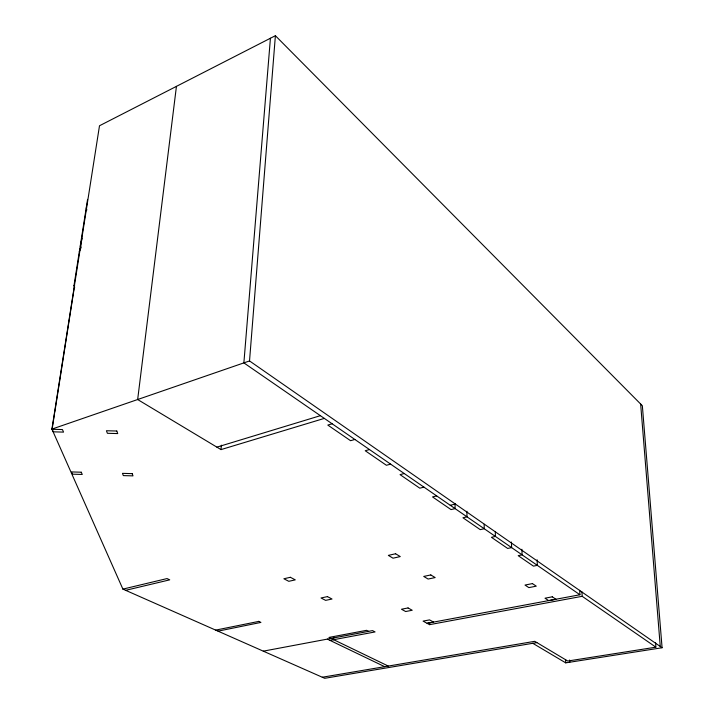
<?xml version="1.0" encoding="UTF-8"?>
<svg xmlns="http://www.w3.org/2000/svg" width="714" height="714" viewBox="0 0 714 714"><rect width="100%" height="100%" fill="white"/><g stroke="black" fill="none" stroke-linecap="round" stroke-linejoin="round"><path stroke-width="1.07" d="M655.541 642.725L655.889 647.17L582.178 596.306L429.56 624.661L429.569 622.438M333.652 639.69L333.741 637.468M275.39 35.7L642.35 405.739L662.083 647.75L249.525 360.936L275.39 35.7L99.496 125.762L51.917 429.105L122.897 589.112L324.709 678.3L536.901 642.609M270.428 38.235L243.876 362.882L579.938 594.762L579.706 590.317M324.334 418.395L221.001 449.606L221.394 445.17M176.438 86.367L137.659 399.528L221.001 449.606M74.675 287.519L73.997 285.564L79.308 251.765L82.101 238.173M80.887 248.115L80.227 246.098L87.572 199.376M52.104 429.275L62.43 429.551L63.555 432.113L53.273 431.827L52.104 429.275L54.567 413.549M54.737 412.46L74.613 285.582L73.997 285.564M79.308 251.765L81.012 246.973M51.917 429.105L249.525 360.936M216.895 447.142L320.381 415.673M332.135 423.786L327.797 425.08L350.574 440.699L354.867 439.467M369.477 449.552L365.22 450.739L386.408 465.278L390.629 464.136M404.231 473.534L400.045 474.631L419.805 488.189L423.955 487.135M436.656 495.9L432.541 496.917L451.016 509.591L455.086 508.618L455.068 504.155M450.248 505.28L455.371 504.039M122.897 589.112L167.031 578.572L169.753 579.839L125.637 590.326M215.664 630.114L258.789 621.403M218.02 631.149L260.94 622.412L258.62 621.323M263.296 651.159L372.512 630.614L375.091 631.935L329.975 640.378M579.938 594.762L427.07 623.304L423.072 621.109L429.569 619.886L433.559 622.09L427.07 623.304L429.56 624.661M322.291 677.229L534.759 641.324L567.773 661.039L655.889 647.17M532.778 643.296L565.729 662.851L662.083 647.75M80.227 246.098L80.852 246.116M327.342 639.11L384.703 666.68M388.291 666.073L328.967 637.423L366.612 630.319L368.629 631.346M86.224 207.944L86.849 210.014M640.645 404.017L660.263 646.482M581.937 591.87L582.178 596.306M569.647 660.004L569.754 662.217M565.577 659.513L565.729 662.851M537.115 559.794L537.321 565.354L533.465 566.14L518.186 555.662L522.077 554.84L521.907 549.28M511.447 542.051L511.599 547.611L507.681 548.45L491.428 537.312L495.391 536.428L495.302 531.984M484.172 524.272L484.244 528.735L480.245 529.636L462.94 517.766L466.974 516.82L466.92 511.251M290.366 577.296L283.86 578.759L288.795 581.312L295.293 579.866L290.366 577.296M395.583 553.761L388.327 555.385L393.03 558.187L400.277 556.581L395.583 553.761M327.431 596.618L321.005 597.975L325.629 600.367L332.046 599.028L327.431 596.618M430.801 574.94L423.714 576.43L428.105 579.045L435.174 577.572L430.801 574.94M408.051 607.944L401.473 609.229L405.668 611.532L412.228 610.256L408.051 607.944M532.421 583.606L524.995 585.061L528.869 587.613L536.276 586.167L532.421 583.606M552.288 596.824L544.996 598.198L548.691 600.626L555.956 599.269L552.288 596.824M116.81 431.024L106.431 430.747L107.386 433.3L117.73 433.577L116.81 431.024M81.262 472.213L71.587 471.936L72.614 474.176L82.253 474.453L81.262 472.213M132.188 473.632L122.478 473.355L123.326 475.604L133 475.872L132.188 473.632"/></g></svg>
